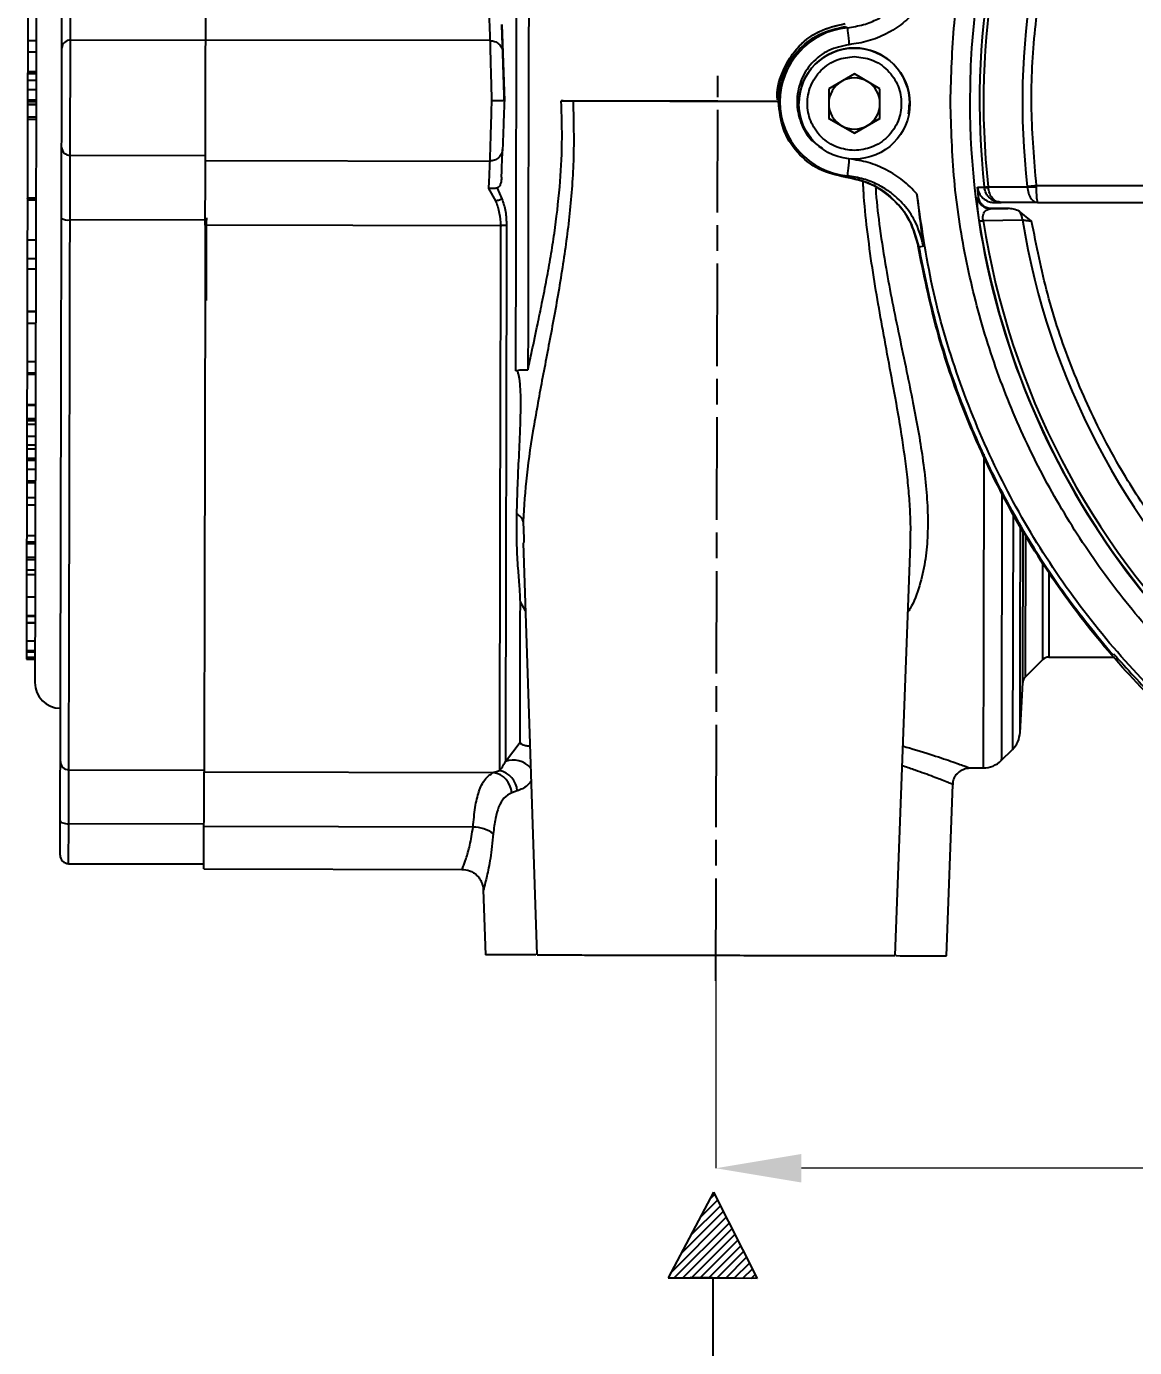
# Model space of a CAD drawing. Header units: millimetres. Extents: x 2344 to 4024, y 1094 to 2282.
# Drawn here: x 2652.2 to 2782, y 1888.4 to 2043.1 of the extents above; entities that cross this region are included whole.
import ezdxf

# ---------------------------------------------------------------- set-up
doc = ezdxf.new("R2010")
doc.units = ezdxf.units.MM
doc.linetypes.add('AM_ISO08W050', pattern=[18, 12, -1.5, 3, -1.5])
doc.layers.add('AM_5', color=3, linetype='Continuous', lineweight=25)
doc.layers.add('AM_7', color=4, linetype='AM_ISO08W050', lineweight=25)
doc.layers.add('layer 1', color=7, linetype='Continuous')
doc.styles.add('SLDTEXTSTYLE1', font='txt.shx', dxfattribs={"width": 0.7, "bigfont": 'gbcbig.shx'})
doc.dimstyles.new('SLDDIMSTYLE12$0', dxfattribs={"dimtxt": 12, "dimasz": 10, "dimexe": 0, "dimexo": 0.0625, "dimgap": 0.875, "dimtad": 1, "dimdec": 1, "dimlfac": 1.8, "dimrnd": 1e-09, "dimzin": 12, "dimdsep": 46, "dimtxsty": 'SLDTEXTSTYLE1', "dimcen": 0.09, "dimdle": 8.16, "dimclrd": 3, "dimclre": 3, "dimadec": 0, "dimazin": 3, "dimtfac": 1, "dimtdec": 1, "dimtofl": 0, "dimtmove": 0, "dimatfit": 3, "dimfxl": 0, "dimfrac": 2, "dimtolj": 1, "dimlwd": 5, "dimlwe": 5, "dimarcsym": 0})

# ---------------------------------------------------------------- blocks, each defined once
blk = doc.blocks.new('*D48')
at = {"layer": 'AM_5', "color": 3, "linetype": 'Continuous', "lineweight": 5, "transparency": 16777216}
for p, q in [((2732.97, 1934.29), (2732.97, 1909.41)), ((2884.38, 1909.41), (2742.97, 1909.41))]:
    blk.add_line(p, q, dxfattribs=at)
at = {"layer": 'AM_5', "color": 3, "lineweight": 5, "transparency": 16777216}
blk.add_line((2894.38, 1933.94), (2894.38, 1909.41), dxfattribs=at)
at = {"layer": 'AM_5', "color": 3, "transparency": 16777216}
for points in [[(2742.97, 1911.08), (2742.97, 1907.74), (2732.97, 1909.41)], [(2884.38, 1911.08), (2884.38, 1907.74), (2894.38, 1909.41)]]:
    blk.add_solid(points, dxfattribs=at)
at = {"layer": 'Defpoints', "color": 0, "transparency": 16777216}
for p in [(2732.97, 1934.35), (2894.38, 1934), (2732.97, 1909.41)]:
    blk.add_point(p, dxfattribs=at)
at = {"layer": 'AM_5', "color": 0, "transparency": 16777216, "insert": (2813.68, 1916.29), "char_height": 12, "attachment_point": 5, "style": 'SLDTEXTSTYLE1'}
blk.add_mtext('\\A1;160', dxfattribs=at)

msp = doc.modelspace()

# ---------------------------------------------------------------- hatches: boundary and pattern name
at = {"layer": 'layer 1'}
h = msp.add_hatch(dxfattribs=at)
h.set_pattern_fill('ANSI31', color=256, scale=0.225)
h.set_pattern_definition([(45, (-4385.00164, 3106.16715), (-0.50513941, 0.50513941), [])])
h.paths.add_polyline_path([(2732.67, 1906.603), (2727.39, 1896.568), (2732.602, 1896.568), (2737.812, 1896.497)])

# ---------------------------------------------------------------- linework, layer by layer
at = {"color": 7, "linetype": 'Continuous', "lineweight": 25}
for p, q in [((2657.355, 2041.517), (2657.371, 2049.089)), ((2652.362, 2045.206), (2652.354, 2041.467)), ((2707.889, 2043.348), (2708.182, 2034.403)), ((2748.112, 2043.121), (2748.362, 2042.972)), ((2652.354, 2041.467), (2652.352, 2040.138)), ((2652.354, 2041.467), (2653.354, 2041.465)), ((2657.326, 2028.036), (2657.355, 2041.517)), ((2673.197, 2041.483), (2657.355, 2041.517)), ((2706.5, 2041.454), (2673.197, 2041.525)), ((2652.35, 2039.241), (2652.349, 2038.894)), ((2652.351, 2039.877), (2652.35, 2039.241)), ((2652.352, 2040.138), (2652.351, 2039.958)), ((2652.351, 2039.958), (2652.351, 2039.877)), ((2652.352, 2040.138), (2653.352, 2040.136)), ((2652.346, 2037.595), (2652.345, 2036.987)), ((2652.347, 2037.826), (2652.346, 2037.595)), ((2652.346, 2037.595), (2653.346, 2037.593)), ((2652.349, 2038.894), (2652.347, 2038.027)), ((2652.347, 2038.027), (2652.347, 2037.826)), ((2652.347, 2037.826), (2653.347, 2037.824)), ((2749.182, 2037.554), (2746.182, 2035.822)), ((2752.182, 2035.822), (2749.182, 2037.554)), ((2652.345, 2036.987), (2652.342, 2035.735)), ((2652.345, 2036.844), (2653.345, 2036.842)), ((2652.342, 2035.735), (2652.34, 2034.521)), ((2652.34, 2034.521), (2653.34, 2034.519)), ((2652.342, 2035.735), (2653.342, 2035.733)), ((2740.183, 2034.53), (2740.183, 2034.529)), ((2746.182, 2035.822), (2746.182, 2032.358)), ((2752.182, 2032.358), (2752.182, 2035.822)), ((2652.339, 2034.031), (2652.338, 2033.973)), ((2652.338, 2033.973), (2653.338, 2033.971)), ((2652.339, 2034.348), (2653.339, 2034.346)), ((2652.339, 2034.031), (2653.339, 2034.029)), ((2708.182, 2034.403), (2708.182, 2034.403)), ((2714.855, 2034.388), (2740.299, 2034.334)), ((2742.682, 2034.097), (2742.682, 2034.097)), ((2742.742, 2034.097), (2742.742, 2034.097)), ((2755.682, 2034.083), (2755.682, 2034.083)), ((2652.335, 2032.266), (2652.308, 2019.537)), ((2652.335, 2032.542), (2653.335, 2032.54)), ((2652.335, 2032.542), (2652.335, 2032.266)), ((2652.335, 2032.266), (2653.335, 2032.264)), ((2746.182, 2032.358), (2749.182, 2030.626)), ((2747.682, 2031.492), (2746.182, 2032.358)), ((2749.182, 2030.626), (2747.682, 2031.492)), ((2749.182, 2030.626), (2752.182, 2032.358)), ((2750.682, 2031.492), (2749.182, 2030.626)), ((2752.182, 2032.358), (2750.682, 2031.492)), ((2741.496, 2030.123), (2740.863, 2031.178)), ((2749.182, 2030.626), (2749.182, 2030.626)), ((2657.31, 2020.464), (2657.326, 2028.036)), ((2657.326, 2028.036), (2673.169, 2028.002)), ((2673.167, 2027.43), (2706.469, 2027.359)), ((2748.112, 2025.47), (2748.362, 2025.619)), ((2706.333, 2024.136), (2707.157, 2022.678)), ((2707.325, 2024.198), (2707.905, 2022.942)), ((2763.593, 2024.286), (2764.398, 2024.283)), ((2763.731, 2023.11), (2763.593, 2024.286)), ((2764.396, 2024.301), (2764.398, 2024.283)), ((2764.859, 2024.352), (2769.444, 2024.344)), ((2764.864, 2024.283), (2764.859, 2024.352)), ((2769.444, 2024.344), (2769.441, 2024.385)), ((2770.466, 2024.505), (2821.158, 2024.505)), ((2770.466, 2024.505), (2770.469, 2024.344)), ((2653.315, 2023.023), (2652.315, 2023.025)), ((2652.315, 2022.803), (2653.315, 2022.8)), ((2763.637, 2023.077), (2763.731, 2023.11)), ((2765.584, 2022.505), (2766.372, 2022.505)), ((2766.372, 2022.505), (2766.081, 2022.557)), ((2766.372, 2022.505), (2766.11, 2022.567)), ((2770.667, 2022.505), (2766.372, 2022.505)), ((2770.667, 2022.505), (2821.158, 2022.505)), ((2673.31, 2020.717), (2673.31, 2020.43)), ((2765.123, 2021.761), (2767.164, 2021.795)), ((2767.164, 2021.795), (2765.22, 2021.795)), ((2769.947, 2020.32), (2768.472, 2021.495)), ((2673.31, 2020.43), (2657.31, 2020.464)), ((2707.737, 2019.786), (2673.151, 2019.86)), ((2673.289, 2011.044), (2673.31, 2020.43)), ((2764.275, 2020.388), (2768.875, 2020.471)), ((2652.305, 2018.116), (2652.3, 2015.941)), ((2652.305, 2018.116), (2653.305, 2018.114)), ((2652.3, 2015.941), (2652.297, 2014.75)), ((2652.3, 2015.941), (2653.3, 2015.939)), ((2757.279, 2017.387), (2756.763, 2017.267)), ((2652.297, 2014.75), (2652.287, 2009.789)), ((2652.297, 2014.75), (2653.297, 2014.748)), ((2652.287, 2009.757), (2652.284, 2008.368)), ((2652.287, 2009.789), (2653.287, 2009.787)), ((2652.287, 2009.789), (2652.287, 2009.757)), ((2652.287, 2009.757), (2653.287, 2009.755)), ((2652.284, 2008.368), (2652.274, 2003.883)), ((2652.284, 2008.368), (2653.284, 2008.366)), ((2652.274, 2003.883), (2652.271, 2002.569)), ((2652.274, 2003.883), (2653.274, 2003.881)), ((2652.271, 2002.407), (2652.263, 1998.863)), ((2652.271, 2002.569), (2653.271, 2002.567)), ((2652.271, 2002.569), (2652.271, 2002.407)), ((2652.271, 2002.407), (2653.271, 2002.405)), ((2652.263, 1998.863), (2653.263, 1998.861)), ((2652.263, 1998.863), (2652.263, 1998.761)), ((2652.263, 1998.862), (2652.263, 1998.761)), ((2652.263, 1998.761), (2652.26, 1997.194)), ((2652.263, 1998.761), (2653.263, 1998.758)), ((2652.257, 1995.849), (2652.255, 1994.798)), ((2652.26, 1997.186), (2652.257, 1995.849)), ((2652.258, 1996.541), (2653.258, 1996.539)), ((2652.259, 1996.967), (2653.259, 1996.965)), ((2652.26, 1997.194), (2653.26, 1997.192)), ((2652.255, 1995.143), (2653.255, 1995.141)), ((2652.252, 1993.66), (2652.25, 1992.547)), ((2652.252, 1993.66), (2653.252, 1993.658)), ((2652.253, 1994.109), (2653.253, 1994.107)), ((2652.247, 1991.268), (2652.244, 1989.923)), ((2652.249, 1992.333), (2652.247, 1991.268)), ((2652.247, 1991.268), (2653.247, 1991.266)), ((2652.25, 1992.547), (2652.249, 1992.333)), ((2652.249, 1992.333), (2653.249, 1992.331)), ((2652.25, 1992.547), (2653.25, 1992.545)), ((2652.244, 1989.709), (2652.24, 1987.958)), ((2652.244, 1989.923), (2653.244, 1989.921)), ((2652.244, 1989.923), (2652.244, 1989.709)), ((2652.244, 1989.709), (2653.244, 1989.707)), ((2652.238, 1987.099), (2652.231, 1983.521)), ((2652.24, 1987.958), (2652.238, 1987.099)), ((2652.238, 1987.099), (2653.238, 1987.096)), ((2652.24, 1987.958), (2653.24, 1987.956)), ((2710.387, 1985.125), (2710.46, 1983.153)), ((2767.765, 1986.121), (2767.706, 1958.461)), ((2652.231, 1983.521), (2652.229, 1982.759)), ((2652.231, 1983.521), (2653.231, 1983.519)), ((2768.904, 1966.277), (2768.942, 1984.039)), ((2769.232, 1983.602), (2769.197, 1966.931)), ((2652.229, 1982.576), (2652.225, 1980.965)), ((2652.229, 1982.759), (2653.229, 1982.757)), ((2652.229, 1982.759), (2652.229, 1982.576)), ((2652.229, 1982.576), (2653.229, 1982.574)), ((2710.386, 1982.665), (2711.968, 1934.395)), ((2710.46, 1983.153), (2710.478, 1982.668)), ((2753.968, 1934.305), (2755.753, 1982.469)), ((2755.743, 1982.47), (2755.746, 1982.641)), ((2652.225, 1980.711), (2652.222, 1979.49)), ((2652.225, 1980.965), (2653.225, 1980.963)), ((2652.225, 1980.965), (2652.225, 1980.711)), ((2652.225, 1980.711), (2653.225, 1980.709)), ((2652.221, 1978.923), (2652.215, 1976.32)), ((2652.222, 1979.49), (2652.221, 1978.923)), ((2652.221, 1978.923), (2653.221, 1978.921)), ((2652.222, 1979.49), (2653.222, 1979.488)), ((2652.215, 1976.32), (2652.211, 1974.126)), ((2652.215, 1976.32), (2653.215, 1976.318)), ((2710.648, 1974.691), (2710.057, 1975.751)), ((2652.211, 1974.126), (2652.21, 1974.058)), ((2652.211, 1974.126), (2653.211, 1974.124)), ((2652.209, 1973.274), (2652.204, 1971.179)), ((2652.21, 1974.058), (2652.209, 1973.319)), ((2652.209, 1973.319), (2652.209, 1973.274)), ((2652.209, 1973.319), (2653.209, 1973.317)), ((2652.209, 1973.274), (2653.209, 1973.272)), ((2652.21, 1974.058), (2653.21, 1974.056)), ((2652.204, 1971.179), (2652.202, 1970.044)), ((2652.204, 1971.179), (2653.204, 1971.176)), ((2652.201, 1969.872), (2652.2, 1969.258)), ((2652.202, 1970.044), (2652.201, 1969.872)), ((2652.201, 1969.872), (2653.201, 1969.87)), ((2652.202, 1970.044), (2653.202, 1970.042)), ((2779.433, 1969.541), (2779.545, 1969.653)), ((2652.2, 1969.258), (2653.2, 1969.256)), ((2652.2, 1969.258), (2652.2, 1969.036)), ((2652.2, 1969.036), (2653.2, 1969.034)), ((2769.197, 1966.931), (2771.25, 1968.975)), ((2771.957, 1969.267), (2779.706, 1969.25)), ((2768.583, 1960.389), (2768.904, 1966.277)), ((2708.31, 1957.059), (2710.022, 1959.322)), ((2710.961, 1958.878), (2711.164, 1958.931)), ((2710.961, 1958.878), (2711.168, 1958.827)), ((2766.396, 1957.157), (2767.706, 1958.461)), ((2657.158, 1949.745), (2657.172, 1956.067)), ((2657.172, 1956.067), (2673.015, 1956.033)), ((2673.014, 1955.825), (2706.89, 1955.752)), ((2706.89, 1955.752), (2707.6, 1955.973)), ((2762.715, 1956.286), (2764.273, 1956.283)), ((2759.968, 1934.292), (2760.712, 1954.361)), ((2709.7, 1953.605), (2709.049, 1953.377)), ((2657.148, 1945.077), (2657.158, 1949.745)), ((2673.001, 1949.711), (2657.158, 1949.745)), ((2704.517, 1949.346), (2673, 1949.413)), ((2657.148, 1945.077), (2672.991, 1945.043)), ((2672.99, 1944.478), (2703.226, 1944.414)), ((2705.719, 1942.031), (2705.968, 1934.408))]:
    msp.add_line(p, q, dxfattribs=at)
at = {"color": 7, "linetype": 'Continuous', "lineweight": 25, "flags": 128}
for points in [[(2711.035, 2045.811), (2711.023, 2040.362), (2711.012, 2034.884), (2711, 2029.404), (2710.988, 2023.948), (2710.977, 2018.544), (2710.965, 2013.218), (2710.954, 2007.996), (2710.943, 2002.906)], [(2709.529, 2002.793), (2709.539, 2007.728), (2709.55, 2012.785), (2709.561, 2017.941), (2709.572, 2023.173), (2709.584, 2028.456), (2709.595, 2033.766), (2709.606, 2039.079), (2709.618, 2044.37)], [(2748.362, 2042.972), (2748.366, 2042.928), (2748.377, 2042.81), (2748.395, 2042.624), (2748.418, 2042.377), (2748.447, 2042.076), (2748.479, 2041.735), (2748.514, 2041.365), (2748.55, 2040.981)], [(2748.55, 2027.61), (2748.514, 2027.225), (2748.479, 2026.856), (2748.447, 2026.514), (2748.418, 2026.214), (2748.395, 2025.966), (2748.377, 2025.78), (2748.366, 2025.663), (2748.362, 2025.619)], [(2764.396, 2024.301), (2764.41, 2024.303), (2764.437, 2024.306), (2764.478, 2024.31), (2764.531, 2024.316), (2764.596, 2024.323), (2764.673, 2024.332), (2764.761, 2024.342), (2764.859, 2024.352)], [(2769.441, 2024.385), (2769.548, 2024.397), (2769.663, 2024.411), (2769.786, 2024.425), (2769.914, 2024.44), (2770.048, 2024.456), (2770.185, 2024.472), (2770.325, 2024.488), (2770.466, 2024.505)], [(2765.123, 2021.761), (2765.178, 2021.78), (2765.22, 2021.795)], [(2657.172, 1956.067), (2657.174, 1957.208), (2657.178, 1958.699), (2657.181, 1960.534), (2657.186, 1962.706), (2657.191, 1965.204), (2657.197, 1968.016), (2657.204, 1971.13), (2657.211, 1974.533), (2657.219, 1978.208), (2657.228, 1982.139), (2657.237, 1986.308), (2657.246, 1990.697), (2657.256, 1995.285), (2657.266, 2000.052), (2657.276, 2004.975), (2657.287, 2010.034), (2657.298, 2015.205), (2657.31, 2020.464)], [(2707.737, 2019.786), (2707.725, 2014.327), (2707.714, 2008.965), (2707.702, 2003.728), (2707.692, 1998.641), (2707.681, 1993.729), (2707.671, 1989.015), (2707.661, 1984.524), (2707.652, 1980.276), (2707.644, 1976.292), (2707.636, 1972.593), (2707.629, 1969.196), (2707.622, 1966.117), (2707.616, 1963.372), (2707.611, 1960.975), (2707.607, 1958.936), (2707.603, 1957.266), (2707.6, 1955.973)], [(2708.444, 2019.838), (2708.433, 2014.606), (2708.422, 2009.464), (2708.411, 2004.435), (2708.401, 1999.541), (2708.391, 1994.804), (2708.381, 1990.246), (2708.371, 1985.888), (2708.363, 1981.749), (2708.354, 1977.848), (2708.346, 1974.202), (2708.339, 1970.829), (2708.333, 1967.742), (2708.327, 1964.957), (2708.321, 1962.486), (2708.317, 1960.34), (2708.313, 1958.528), (2708.31, 1957.059)], [(2763.816, 2020.317), (2763.83, 2020.32), (2763.857, 2020.324), (2763.897, 2020.33), (2763.95, 2020.338), (2764.015, 2020.348), (2764.091, 2020.36), (2764.178, 2020.373), (2764.275, 2020.388)], [(2764.351, 1993.025), (2764.349, 1992.168), (2764.34, 1987.864), (2764.332, 1983.769), (2764.323, 1979.901), (2764.315, 1976.277), (2764.308, 1972.914), (2764.302, 1969.827), (2764.296, 1967.029), (2764.29, 1964.533), (2764.286, 1962.351), (2764.282, 1960.492), (2764.278, 1958.964), (2764.276, 1957.775), (2764.274, 1956.93), (2764.273, 1956.432), (2764.273, 1956.283)], [(2766.463, 1988.342), (2766.46, 1987.301), (2766.452, 1983.242), (2766.444, 1979.419), (2766.436, 1975.853), (2766.429, 1972.557), (2766.422, 1969.549), (2766.417, 1966.842), (2766.412, 1964.449), (2766.407, 1962.38), (2766.403, 1960.646), (2766.4, 1959.254), (2766.398, 1958.211), (2766.397, 1957.522), (2766.396, 1957.19), (2766.396, 1957.157)], [(2656.159, 1950.099), (2656.178, 1950.03), (2656.235, 1949.964), (2656.327, 1949.903), (2656.452, 1949.849), (2656.603, 1949.805), (2656.776, 1949.772), (2656.963, 1949.752), (2657.158, 1949.745)]]:
    msp.add_lwpolyline(points, dxfattribs=at)
at = {"color": 7, "linetype": 'Continuous', "lineweight": 25}
msp.add_circle((2749.182, 2034.09), 6.5, dxfattribs=at)
for centre, radius, start, end in [((2854.182, 2034.295), 91.48, 295.79271, 180), ((2854.182, 2034.294), 90.341, 353.64897, 186.35103), ((2854.182, 2034.294), 89.875, 353.64897, 186.35103), ((2854.182, 2034.294), 85.319, 353.33017, 186.66983), ((2749.182, 2034.295), 8.715, 95.40246, 264.59754), ((2657.322, 2040.548), 0.97, 88.05077, 177.92611), ((2749.182, 2034.09), 6.5, 90, 179.93876), ((2749.182, 2034.09), 6.5, 359.93876, 90), ((2749.182, 2034.09), 3, 120, 180), ((2749.182, 2034.09), 3, 60, 120), ((2749.182, 2034.09), 3, 0, 60), ((2749.182, 2034.09), 3, 180, 240), ((2749.182, 2034.09), 3, 300, 0), ((2854.182, 2034.295), 91.48, 180, 290.22656), ((2749.182, 2034.09), 3, 240, 300), ((2657.297, 2029.005), 0.97, 181.82891, 271.70426), ((2764.631, 2026.109), 1.84, 262.72784, 277.27081), ((2769.957, 2038.667), 14.332, 267.94958, 272.05017), ((2765.125, 2023.261), 1.5, 187.07071, 269.91276), ((2657.071, 2021.996), 1.551, 240.61194, 278.85648), ((2767.115, 2020.369), 1.764, 3.33536, 39.6988), ((2854.182, 2034.295), 91.441, 188.79238, 262.46584), ((2854.182, 2034.295), 90.976, 188.79238, 262.46584), ((2854.182, 2034.295), 86.42, 189.2043, 262.12076), ((2771.955, 1968.267), 1, 89.87803, 134.86738), ((2769.902, 1966.223), 1, 134.87751, 176.87751), ((2656.194, 1966.279), 3, 179.87751, 269.87751), ((2765.589, 1960.587), 3, 314.87751, 356.87751), ((2709.22, 1954.516), 2.7, 41.22775, 109.68883), ((2764.279, 1959.283), 3, 269.87751, 314.87751), ((2657.166, 1957.059), 0.992, 180.34725, 270.33968), ((2706.457, 1953.19), 2.599, 4.13755, 80.39959), ((2707.088, 1953.404), 2.62, 4.39901, 78.72064), ((2704.539, 1945.389), 3.957, 53.57818, 90.31639), ((2657.151, 1946.077), 1, 179.87751, 269.87751)]:
    msp.add_arc(centre, radius, start, end, dxfattribs=at)
msp.add_ellipse((2749.182, 2034.09), major_axis=(0.003, 6.44), ratio=0.9999906, start_param=4.5235268, end_param=4.7129235, dxfattribs=at)
for points in [[(2760.442, 2034.295), (2760.529, 2037.363), (2760.703, 2043.498), (2762.106, 2052.613), (2764.331, 2061.55), (2767.439, 2070.226), (2771.378, 2078.555), (2776.115, 2086.458), (2781.604, 2093.859), (2787.791, 2100.686), (2794.618, 2106.874), (2802.019, 2112.363), (2809.922, 2117.1), (2818.252, 2121.039), (2826.927, 2124.146), (2835.865, 2126.372), (2844.979, 2127.775), (2851.115, 2127.949), (2854.182, 2128.036)], [(2854.182, 2118.581), (2851.22, 2118.491), (2845.294, 2118.31), (2836.505, 2116.855), (2827.912, 2114.55), (2819.611, 2111.335), (2811.694, 2107.27), (2804.249, 2102.392), (2797.359, 2096.758), (2791.1, 2090.43), (2785.542, 2083.478), (2780.746, 2075.98), (2776.766, 2068.019), (2773.648, 2059.684), (2771.419, 2051.065), (2770.127, 2042.263), (2769.703, 2033.364), (2770.212, 2027.458), (2770.466, 2024.505)], [(2673.197, 2041.525), (2673.198, 2041.882), (2673.2, 2042.596), (2673.204, 2044.395), (2673.208, 2046.578), (2673.212, 2048.256), (2673.214, 2049.095)], [(2740.292, 2034.295), (2740.405, 2035.371), (2740.633, 2037.521), (2742.397, 2040.308), (2744.95, 2042.394), (2747.058, 2042.879), (2748.112, 2043.121)], [(2673.167, 2027.43), (2673.168, 2027.755), (2673.169, 2028.404), (2673.173, 2030.116), (2673.177, 2032.185), (2673.182, 2034.477), (2673.187, 2036.77), (2673.192, 2038.839), (2673.195, 2040.551), (2673.197, 2041.2), (2673.197, 2041.525)], [(2733.182, 2034.349), (2731.623, 2034.353), (2728.504, 2034.359), (2724.006, 2034.369), (2719.798, 2034.378), (2717.427, 2034.383), (2716.242, 2034.386)], [(2748.112, 2025.47), (2747.058, 2025.712), (2744.95, 2026.196), (2742.397, 2028.283), (2740.633, 2031.069), (2740.405, 2033.22), (2740.292, 2034.295)], [(2854.182, 1940.555), (2851.115, 1940.642), (2844.979, 1940.816), (2835.865, 1942.219), (2826.927, 1944.444), (2818.252, 1947.552), (2809.922, 1951.49), (2802.019, 1956.228), (2794.618, 1961.716), (2787.791, 1967.904), (2781.604, 1974.731), (2776.115, 1982.132), (2771.378, 1990.035), (2767.439, 1998.365), (2764.331, 2007.04), (2762.106, 2015.978), (2760.703, 2025.092), (2760.529, 2031.228), (2760.442, 2034.295)], [(2673.151, 2019.86), (2673.153, 2020.699), (2673.156, 2022.377), (2673.161, 2024.56), (2673.165, 2026.359), (2673.167, 2027.073), (2673.167, 2027.43)], [(2843.393, 1936.622), (2839.741, 1937.146), (2832.438, 1938.194), (2821.795, 1941.314), (2811.552, 1945.521), (2801.851, 1950.877), (2792.812, 1957.281), (2784.55, 1964.663), (2777.169, 1972.925), (2770.764, 1981.964), (2765.409, 1991.665), (2761.201, 2001.908), (2758.081, 2012.551), (2757.033, 2019.854), (2756.509, 2023.506)], [(2673.151, 2019.86), (2673.146, 2017.245), (2673.134, 2012.016), (2673.118, 2004.436), (2673.103, 1997.148), (2673.088, 1990.238), (2673.074, 1983.771), (2673.061, 1977.814), (2673.05, 1972.427), (2673.04, 1967.663), (2673.031, 1963.567), (2673.024, 1960.198), (2673.018, 1957.519), (2673.015, 1956.39), (2673.014, 1955.825)], [(2708.444, 2019.838), (2708.395, 2019.83), (2708.297, 2019.814), (2708.122, 2019.798), (2707.933, 2019.788), (2707.802, 2019.787), (2707.737, 2019.786)], [(2836.85, 1936.824), (2833.556, 1937.511), (2826.968, 1938.883), (2817.415, 1942.204), (2808.232, 1946.408), (2799.529, 1951.544), (2791.392, 1957.533), (2783.908, 1964.321), (2777.152, 1971.834), (2771.198, 1979.996), (2766.099, 1988.721), (2761.935, 1997.922), (2758.655, 2007.489), (2757.31, 2014.083), (2756.638, 2017.38)], [(2779.433, 1969.541), (2777.546, 1971.838), (2773.772, 1976.431), (2768.927, 1983.932), (2764.726, 1991.803), (2761.279, 2000.031), (2758.526, 2008.526), (2757.351, 2014.354), (2756.763, 2017.267)], [(2779.545, 1969.653), (2781.121, 1967.897), (2784.274, 1964.386), (2787.784, 1961.234), (2789.54, 1959.658)], [(2673, 1949.413), (2673.002, 1950.204), (2673.006, 1951.787), (2673.01, 1953.699), (2673.013, 1955.159), (2673.014, 1955.603), (2673.014, 1955.825)], [(2672.99, 1944.478), (2672.99, 1944.546), (2672.99, 1944.681), (2672.993, 1945.75), (2672.996, 1947.328), (2672.999, 1948.718), (2673, 1949.413)]]:
    msp.add_open_spline(points, degree=3, dxfattribs=at)
for points, knots in [([(2653.487, 2103.285), (2653.487, 2103.23), (2653.486, 2103.12), (2653.484, 2102.21), (2653.481, 2100.724), (2653.477, 2098.55), (2653.47, 2095.72), (2653.463, 2092.206), (2653.454, 2088.052), (2653.444, 2083.308), (2653.433, 2078.047), (2653.421, 2072.355), (2653.408, 2066.332), (2653.394, 2060.109), (2653.381, 2053.744), (2653.367, 2047.391), (2653.354, 2041.052), (2653.345, 2036.874), (2653.34, 2034.785)], [0, 0, 0, 0, 0.058246, 0.1164969, 0.1782401, 0.2399881, 0.303803, 0.3686255, 0.4341376, 0.5, 0.5658624, 0.6313745, 0.696197, 0.7600119, 0.821755, 0.8835031, 0.9417503, 1, 1, 1, 1]), ([(2748.362, 2042.972), (2749.003, 2043.068), (2750.226, 2043.253), (2751.705, 2043.855), (2752.794, 2044.47), (2753.56, 2045.012), (2754.848, 2046.107), (2756.428, 2048.066), (2757, 2050.173), (2757.279, 2051.204)], [0, 0, 0, 0, 0.1490589, 0.284486, 0.365253, 0.4374072, 0.5004523, 0.7554674, 1, 1, 1, 1]), ([(2656.353, 2040.583), (2656.353, 2040.974), (2656.355, 2041.769), (2656.359, 2043.759), (2656.365, 2046.172), (2656.368, 2048.009), (2656.37, 2048.912)], [0, 0, 0, 0, 0.2457963, 0.5, 0.7542037, 1, 1, 1, 1]), ([(2706.377, 2044.678), (2706.404, 2043.963), (2706.456, 2042.58), (2706.486, 2041.821), (2706.5, 2041.454)], [0, 0, 0, 0, 0.5167256, 1, 1, 1, 1]), ([(2756.509, 2045.085), (2755.975, 2044.532), (2754.91, 2043.431), (2752.953, 2042.211), (2750.825, 2041.325), (2749.31, 2041.096), (2748.55, 2040.981)], [0, 0, 0, 0, 0.250755, 0.4999887, 0.7492331, 1, 1, 1, 1]), ([(2707.996, 2040.094), (2707.983, 2040.478), (2707.957, 2041.26), (2707.912, 2042.645), (2707.889, 2043.348)], [0, 0, 0, 0, 0.49215484, 1, 1, 1, 1]), ([(2740.184, 2034.53), (2740.184, 2034.533), (2739.991, 2035.598), (2740.675, 2037.807), (2742.278, 2040.605), (2744.903, 2042.716), (2747.024, 2043.207), (2748.085, 2043.453)], [0, 0, 0, 0, 0.0007305, 0.2505479, 0.5003652, 0.7501826, 1, 1, 1, 1]), ([(2740.183, 2034.539), (2740.237, 2035.285), (2740.328, 2036.54), (2741.065, 2038.592), (2742.449, 2040.742), (2744.93, 2042.733), (2747.056, 2043.218), (2748.085, 2043.453)], [0, 0, 0, 0, 0.1721657, 0.2895759, 0.5005369, 0.7581236, 1, 1, 1, 1]), ([(2706.5, 2041.454), (2706.506, 2041.189), (2706.52, 2040.649), (2706.555, 2039.247), (2706.598, 2037.661), (2706.641, 2035.996), (2706.667, 2034.963), (2706.681, 2034.406)], [0, 0, 0, 0, 0.210699, 0.4283077, 0.6613624, 0.8175755, 1, 1, 1, 1]), ([(2706.5, 2041.454), (2706.684, 2041.436), (2707.068, 2041.398), (2707.566, 2041.085), (2707.916, 2040.627), (2707.97, 2040.267), (2707.996, 2040.094)], [0, 0, 0, 0, 0.2401532, 0.4994831, 0.7591014, 1, 1, 1, 1]), ([(2748.55, 2040.981), (2747.736, 2040.815), (2746.108, 2040.482), (2744.102, 2038.907), (2742.776, 2036.778), (2742.309, 2034.289), (2742.789, 2031.836), (2743.888, 2029.884), (2745.003, 2029.141), (2745.429, 2028.857)], [0, 0, 0, 0, 0.1511127, 0.3022254, 0.453338, 0.6044507, 0.7555634, 0.9066761, 1, 1, 1, 1]), ([(2652.352, 2040.138), (2652.351, 2039.663), (2652.348, 2038.581), (2652.347, 2038.019), (2652.347, 2037.867), (2652.347, 2037.826)], [0, 0, 0, 0, 0.3643853, 0.8308514, 1, 1, 1, 1]), ([(2656.34, 2034.779), (2656.341, 2035.39), (2656.344, 2036.643), (2656.348, 2038.359), (2656.351, 2039.777), (2656.352, 2040.318), (2656.353, 2040.583)], [0, 0, 0, 0, 0.24417795, 0.5, 0.75582205, 1, 1, 1, 1]), ([(2708.182, 2034.403), (2708.162, 2035.019), (2708.122, 2036.25), (2708.067, 2037.922), (2708.022, 2039.307), (2708.004, 2039.831), (2707.996, 2040.094)], [0, 0, 0, 0, 0.2499144, 0.4998312, 0.749722, 1, 1, 1, 1]), ([(2749.182, 2028.59), (2748.49, 2028.663), (2747.426, 2028.776), (2746.145, 2029.462), (2745.265, 2030.172), (2744.551, 2031.053), (2743.886, 2032.334), (2743.549, 2034.09), (2743.886, 2035.846), (2744.551, 2037.127), (2745.265, 2038.008), (2746.145, 2038.718), (2747.426, 2039.403), (2748.49, 2039.516), (2749.182, 2039.59)], [0, 0, 0, 0, 0.1197284, 0.1841803, 0.25, 0.3158197, 0.3802716, 0.5, 0.6197284, 0.6841803, 0.75, 0.8158197, 0.8802716, 1, 1, 1, 1]), ([(2749.182, 2039.59), (2749.874, 2039.516), (2750.938, 2039.403), (2752.219, 2038.718), (2753.099, 2038.008), (2753.813, 2037.127), (2754.478, 2035.846), (2754.815, 2034.09), (2754.478, 2032.334), (2753.813, 2031.053), (2753.099, 2030.172), (2752.219, 2029.462), (2750.938, 2028.776), (2749.874, 2028.663), (2749.182, 2028.59)], [0, 0, 0, 0, 0.1197284, 0.1841803, 0.25, 0.3158197, 0.3802716, 0.5, 0.6197284, 0.6841803, 0.75, 0.8158197, 0.8802716, 1, 1, 1, 1]), ([(2652.346, 2037.595), (2652.346, 2037.567), (2652.346, 2037.512), (2652.346, 2037.362), (2652.345, 2037.153), (2652.345, 2036.973), (2652.345, 2036.866), (2652.345, 2036.844)], [0, 0, 0, 0, 0.2821351, 0.5661087, 0.7576061, 0.9501635, 1, 1, 1, 1]), ([(2652.34, 2034.521), (2652.34, 2034.518), (2652.34, 2034.511), (2652.339, 2034.453), (2652.339, 2034.383), (2652.339, 2034.348)], [0, 0, 0, 0, 0.35686, 0.67714, 1, 1, 1, 1]), ([(2652.34, 2034.492), (2652.339, 2034.42), (2652.339, 2034.203), (2652.339, 2034.1), (2652.339, 2034.031)], [0, 0, 0, 0, 0.3322323, 1, 1, 1, 1]), ([(2653.34, 2034.785), (2653.336, 2032.696), (2653.327, 2028.518), (2653.313, 2022.179), (2653.3, 2015.827), (2653.286, 2009.461), (2653.273, 2003.238), (2653.26, 1997.215), (2653.248, 1991.523), (2653.236, 1986.262), (2653.226, 1981.518), (2653.217, 1977.364), (2653.21, 1973.85), (2653.204, 1971.02), (2653.199, 1968.846), (2653.196, 1967.36), (2653.194, 1966.45), (2653.194, 1966.34), (2653.194, 1966.285)], [0, 0, 0, 0, 0.0582472, 0.1164969, 0.1782401, 0.2399881, 0.303803, 0.3686255, 0.4341376, 0.5, 0.5658624, 0.6313745, 0.696197, 0.7600119, 0.821755, 0.8835031, 0.9417491, 1, 1, 1, 1]), ([(2656.328, 2028.974), (2656.328, 2029.239), (2656.329, 2029.78), (2656.333, 2031.198), (2656.336, 2032.914), (2656.339, 2034.167), (2656.34, 2034.779)], [0, 0, 0, 0, 0.244178, 0.5, 0.755822, 1, 1, 1, 1]), ([(2652.338, 2033.973), (2652.338, 2033.57), (2652.336, 2032.88), (2652.336, 2032.641), (2652.335, 2032.542)], [0, 0, 0, 0, 0.58376, 1, 1, 1, 1]), ([(2706.681, 2034.406), (2706.665, 2033.849), (2706.634, 2032.815), (2706.584, 2031.15), (2706.535, 2029.564), (2706.493, 2028.163), (2706.477, 2027.624), (2706.469, 2027.359)], [0, 0, 0, 0, 0.1824675, 0.3387374, 0.5719456, 0.7894595, 1, 1, 1, 1]), ([(2708.182, 2034.403), (2708.169, 2034.403), (2708.14, 2034.403), (2707.92, 2034.404), (2707.634, 2034.405), (2707.35, 2034.406), (2707.025, 2034.407), (2706.796, 2034.406), (2706.681, 2034.406)], [0, 0, 0, 0, 0.18847997, 0.42721358, 0.56362109, 0.70735592, 0.85432769, 1, 1, 1, 1]), ([(2708.182, 2034.403), (2708.159, 2033.785), (2708.114, 2032.556), (2708.052, 2030.895), (2708.001, 2029.507), (2707.981, 2028.98), (2707.971, 2028.713)], [0, 0, 0, 0, 0.25071243, 0.49860627, 0.74572197, 1, 1, 1, 1]), ([(2716.242, 2034.386), (2716.29, 2032.177), (2716.388, 2027.762), (2715.881, 2021.229), (2715.013, 2014.754), (2713.899, 2008.474), (2712.714, 2002.339), (2711.617, 1996.386), (2710.715, 1990.589), (2710.495, 1986.92), (2710.387, 1985.125)], [0, 0, 0, 0, 0.1250292, 0.2499672, 0.3728497, 0.5015606, 0.6239941, 0.7479003, 0.8765979, 1, 1, 1, 1]), ([(2710.943, 2002.906), (2711.098, 2003.629), (2711.478, 2005.402), (2712.034, 2008.001), (2712.618, 2010.815), (2713.134, 2013.452), (2713.623, 2016.187), (2714.188, 2019.772), (2714.706, 2024.181), (2715.004, 2029.369), (2714.904, 2032.738), (2714.855, 2034.388)], [0, 0, 0, 0, 0.0735541, 0.1803514, 0.2595907, 0.3508784, 0.4369274, 0.5223462, 0.6912899, 0.8487585, 1, 1, 1, 1]), ([(2716.241, 2034.386), (2716.068, 2034.386), (2715.781, 2034.386), (2715.29, 2034.388), (2715, 2034.388), (2714.855, 2034.388)], [0, 0, 0, 0, 0.4297583, 0.7147964, 1, 1, 1, 1]), ([(2740.299, 2034.334), (2739.482, 2034.336), (2737.181, 2034.341), (2734.75, 2034.346), (2733.182, 2034.349)], [0, 0, 0, 0, 0.35526271, 1, 1, 1, 1]), ([(2656.31, 2020.645), (2656.312, 2021.548), (2656.316, 2023.385), (2656.321, 2025.798), (2656.325, 2027.788), (2656.327, 2028.584), (2656.328, 2028.974)], [0, 0, 0, 0, 0.2457963, 0.5, 0.7542037, 1, 1, 1, 1]), ([(2707.971, 2028.713), (2707.945, 2028.539), (2707.89, 2028.179), (2707.538, 2027.723), (2707.038, 2027.413), (2706.654, 2027.376), (2706.469, 2027.358)], [0, 0, 0, 0, 0.2408964, 0.5005148, 0.7598458, 1, 1, 1, 1]), ([(2707.851, 2025.459), (2707.877, 2026.158), (2707.928, 2027.542), (2707.957, 2028.325), (2707.971, 2028.713)], [0, 0, 0, 0, 0.5043694, 1, 1, 1, 1]), ([(2706.469, 2027.359), (2706.454, 2026.992), (2706.422, 2026.233), (2706.363, 2024.85), (2706.333, 2024.136)], [0, 0, 0, 0, 0.4833289, 1, 1, 1, 1]), ([(2756.509, 2023.506), (2755.975, 2024.058), (2754.91, 2025.16), (2752.953, 2026.38), (2750.825, 2027.266), (2749.31, 2027.495), (2748.55, 2027.61)], [0, 0, 0, 0, 0.250755, 0.4999887, 0.7492331, 1, 1, 1, 1]), ([(2707.851, 2025.459), (2707.841, 2025.31), (2707.822, 2025.028), (2707.741, 2024.69), (2707.643, 2024.467), (2707.553, 2024.333), (2707.446, 2024.235), (2707.365, 2024.21), (2707.325, 2024.198)], [0, 0, 0, 0, 0.2899249, 0.5479671, 0.6695696, 0.7795481, 0.889482, 1, 1, 1, 1]), ([(2756.763, 2017.267), (2756.482, 2018.3), (2755.92, 2020.361), (2753.902, 2022.906), (2751.252, 2024.787), (2749.159, 2025.242), (2748.112, 2025.47)], [0, 0, 0, 0, 0.2500466, 0.4994486, 0.7493959, 1, 1, 1, 1]), ([(2748.228, 2025.539), (2749.206, 2025.32), (2751.223, 2024.868), (2753.798, 2023.008), (2755.805, 2020.468), (2756.36, 2018.409), (2756.638, 2017.38)], [0, 0, 0, 0, 0.2386895, 0.4924596, 0.7462298, 1, 1, 1, 1]), ([(2757.279, 2017.387), (2757.004, 2018.421), (2756.634, 2019.813), (2755.679, 2021.348), (2755.001, 2022.228), (2754.185, 2023.067), (2753.167, 2023.893), (2751.856, 2024.675), (2750.226, 2025.338), (2749.003, 2025.522), (2748.362, 2025.619)], [0, 0, 0, 0, 0.2442896, 0.329036, 0.4144898, 0.500125, 0.5979924, 0.7157703, 0.8510724, 1, 1, 1, 1]), ([(2707.325, 2024.198), (2707.182, 2024.171), (2706.892, 2024.117), (2706.521, 2024.129), (2706.333, 2024.136)], [0, 0, 0, 0, 0.4935466, 1, 1, 1, 1]), ([(2755.746, 1982.641), (2755.762, 1983.172), (2755.801, 1984.465), (2755.718, 1986.607), (2755.535, 1989.062), (2755.167, 1992.363), (2754.552, 1996.456), (2753.7, 2001.234), (2752.852, 2005.752), (2752.065, 2010.056), (2751.343, 2014.353), (2750.737, 2018.726), (2750.345, 2022.265), (2750.237, 2024.311), (2750.208, 2024.864)], [0, 0, 0, 0, 0.0433409, 0.1057315, 0.1690542, 0.2334738, 0.3560005, 0.4712292, 0.5764178, 0.6730238, 0.7674205, 0.8671142, 0.9640265, 1, 1, 1, 1]), ([(2751.667, 2024.249), (2751.68, 2024.041), (2751.78, 2022.428), (2752.181, 2019.256), (2752.832, 2015.002), (2753.619, 2010.843), (2754.443, 2006.813), (2755.276, 2002.882), (2756.037, 1999.169), (2756.669, 1995.81), (2757.196, 1992.547), (2757.587, 1989.339), (2757.796, 1986.209), (2757.778, 1983.232), (2757.5, 1980.351), (2756.839, 1977.571), (2756.15, 1975.621), (2755.547, 1974.675), (2755.459, 1974.538)], [0, 0, 0, 0, 0.0106831, 0.0830391, 0.1654713, 0.2356481, 0.3074556, 0.3870321, 0.4564613, 0.5207151, 0.5842217, 0.6523923, 0.7186099, 0.7834568, 0.8491663, 0.917494, 0.9880997, 1, 1, 1, 1]), ([(2763.593, 2024.286), (2763.643, 2024.057), (2763.745, 2023.579), (2764.212, 2022.987), (2764.802, 2022.627), (2765.282, 2022.513), (2765.526, 2022.506), (2765.584, 2022.505)], [0, 0, 0, 0, 0.2384851, 0.4994878, 0.7493253, 0.9396747, 1, 1, 1, 1]), ([(2766.081, 2022.557), (2765.946, 2022.574), (2765.575, 2022.62), (2765.043, 2022.97), (2764.562, 2023.546), (2764.453, 2024.036), (2764.398, 2024.283)], [0, 0, 0, 0, 0.1562506, 0.4311733, 0.712703, 1, 1, 1, 1]), ([(2766.11, 2022.567), (2766.021, 2022.582), (2765.751, 2022.627), (2765.357, 2022.971), (2764.989, 2023.545), (2764.906, 2024.036), (2764.864, 2024.283)], [0, 0, 0, 0, 0.13857897, 0.41925966, 0.7066858, 1, 1, 1, 1]), ([(2769.444, 2024.344), (2769.474, 2024.09), (2769.534, 2023.588), (2769.83, 2022.985), (2770.221, 2022.581), (2770.519, 2022.53), (2770.667, 2022.505)], [0, 0, 0, 0, 0.2577147, 0.5100976, 0.7565093, 1, 1, 1, 1]), ([(2770.469, 2024.344), (2770.474, 2024.106), (2770.483, 2023.614), (2770.526, 2023.035), (2770.577, 2022.702), (2770.624, 2022.534), (2770.652, 2022.515), (2770.667, 2022.505)], [0, 0, 0, 0, 0.24183895, 0.49912391, 0.70899919, 0.84445044, 1, 1, 1, 1]), ([(2652.315, 2022.803), (2652.314, 2022.616), (2652.314, 2022.319), (2652.312, 2021.528), (2652.31, 2020.675), (2652.308, 2019.626), (2652.306, 2018.748), (2652.305, 2018.224), (2652.305, 2018.116)], [0, 0, 0, 0, 0.2971115, 0.4738096, 0.6178895, 0.7619023, 0.9507985, 1, 1, 1, 1]), ([(2652.315, 2022.983), (2652.315, 2022.995), (2652.315, 2023.047), (2652.315, 2022.909), (2652.315, 2022.803)], [0, 0, 0, 0, 0.23224333, 1, 1, 1, 1]), ([(2707.905, 2022.942), (2707.809, 2022.888), (2707.656, 2022.803), (2707.388, 2022.718), (2707.236, 2022.691), (2707.157, 2022.678)], [0, 0, 0, 0, 0.45438397, 0.71895422, 1, 1, 1, 1]), ([(2707.157, 2022.678), (2707.327, 2022.217), (2707.659, 2021.316), (2707.711, 2020.288), (2707.737, 2019.786)], [0, 0, 0, 0, 0.5115088, 1, 1, 1, 1]), ([(2707.905, 2022.942), (2708.061, 2022.454), (2708.372, 2021.479), (2708.42, 2020.384), (2708.444, 2019.838)], [0, 0, 0, 0, 0.5006519, 1, 1, 1, 1]), ([(2756.509, 2023.506), (2756.629, 2022.438), (2756.87, 2020.291), (2757.142, 2018.358), (2757.279, 2017.387)], [0, 0, 0, 0, 0.4975573, 1, 1, 1, 1]), ([(2763.816, 2020.317), (2763.785, 2020.527), (2763.721, 2020.96), (2763.654, 2021.542), (2763.608, 2022.046), (2763.578, 2022.551), (2763.579, 2022.977), (2763.617, 2023.043), (2763.637, 2023.077)], [0, 0, 0, 0, 0.12078624, 0.24907603, 0.37313457, 0.50137525, 0.74046612, 1, 1, 1, 1]), ([(2765.22, 2021.795), (2765.112, 2021.802), (2764.905, 2021.815), (2764.559, 2021.93), (2764.188, 2022.167), (2763.853, 2022.58), (2763.771, 2022.935), (2763.731, 2023.11)], [0, 0, 0, 0, 0.150225, 0.2871088, 0.5005337, 0.7538342, 1, 1, 1, 1]), ([(2656.174, 1957.053), (2656.175, 1957.58), (2656.177, 1958.642), (2656.183, 1961.181), (2656.19, 1964.45), (2656.199, 1968.513), (2656.209, 1973.324), (2656.221, 1978.817), (2656.234, 1984.91), (2656.248, 1991.513), (2656.263, 1998.492), (2656.278, 2005.734), (2656.294, 2013.111), (2656.305, 2018.149), (2656.31, 2020.645)], [0, 0, 0, 0, 0.0799588, 0.1613715, 0.2441424, 0.3288926, 0.4142166, 0.5, 0.5857784, 0.6711024, 0.7558576, 0.8386237, 0.9200388, 1, 1, 1, 1]), ([(2764.275, 2020.388), (2764.263, 2020.456), (2764.237, 2020.589), (2764.233, 2020.783), (2764.25, 2020.958), (2764.325, 2021.272), (2764.606, 2021.659), (2764.921, 2021.721), (2765.123, 2021.761)], [0, 0, 0, 0, 0.0574109, 0.1145191, 0.1752599, 0.2413213, 0.5124894, 1, 1, 1, 1]), ([(2768.472, 2021.495), (2768.262, 2021.584), (2767.844, 2021.761), (2767.39, 2021.783), (2767.164, 2021.795)], [0, 0, 0, 0, 0.5015357, 1, 1, 1, 1]), ([(2768.875, 2020.471), (2769.016, 2020.453), (2769.241, 2020.424), (2769.618, 2020.371), (2769.834, 2020.338), (2769.947, 2020.32)], [0, 0, 0, 0, 0.4463965, 0.7099365, 1, 1, 1, 1]), ([(2842.208, 1949.751), (2839.829, 1950.141), (2837.137, 1950.583), (2834.177, 1951.282), (2833.258, 1951.509), (2832.341, 1951.746), (2831.427, 1951.993), (2830.515, 1952.251), (2829.877, 1952.439), (2829.272, 1952.621), (2828.223, 1952.944), (2826.641, 1953.462), (2824.86, 1954.094), (2823.314, 1954.677), (2822.071, 1955.172), (2821.04, 1955.6), (2820.249, 1955.938), (2819.461, 1956.284), (2818.676, 1956.638), (2817.895, 1957), (2817.35, 1957.26), (2816.831, 1957.51), (2815.766, 1958.03), (2814.067, 1958.904), (2812.057, 1960.012), (2809.862, 1961.293), (2807.628, 1962.693), (2805.557, 1964.095), (2804.314, 1964.98), (2803.252, 1965.755), (2802.088, 1966.631), (2800.565, 1967.831), (2799.298, 1968.877), (2798.286, 1969.743), (2797.516, 1970.417), (2796.756, 1971.1), (2796.003, 1971.793), (2795.259, 1972.494), (2794.745, 1972.989), (2794.292, 1973.433), (2792.824, 1974.882), (2790.454, 1977.396), (2787.465, 1980.946), (2784.86, 1984.378), (2782.539, 1987.78), (2780.282, 1991.446), (2777.496, 1996.527), (2774.442, 2003.37), (2771.64, 2011.706), (2770.511, 2017.449), (2769.947, 2020.32)], [0, 0, 0, 0, 0.0669054, 0.0756699, 0.0844343, 0.0931986, 0.1019628, 0.110727, 0.119491, 0.1204246, 0.1282783, 0.1499631, 0.1666235, 0.1807533, 0.1958166, 0.2037808, 0.2117449, 0.219709, 0.2276731, 0.2356371, 0.2436011, 0.2444503, 0.2516161, 0.2765316, 0.2974645, 0.315335, 0.3470796, 0.3706379, 0.3847586, 0.3894352, 0.4071383, 0.4252052, 0.4432721, 0.4527358, 0.4621996, 0.4716633, 0.481127, 0.4905907, 0.5000544, 0.5009281, 0.5082098, 0.5573213, 0.596775, 0.6369947, 0.6768853, 0.7110643, 0.7564848, 0.8376565, 0.9188283, 1, 1, 1, 1]), ([(2709.529, 2002.793), (2709.735, 2002.841), (2710.032, 2002.912), (2710.445, 2002.926), (2710.701, 2002.923), (2710.848, 2002.912), (2710.943, 2002.906)], [0, 0, 0, 0, 0.49956977, 0.71942871, 0.81679521, 1, 1, 1, 1]), ([(2709.643, 1985.995), (2709.673, 1987.138), (2709.73, 1989.301), (2709.885, 1992.378), (2710.006, 1994.95), (2710.081, 1996.982), (2710.113, 1998.741), (2710.099, 2000.226), (2710.036, 2001.325), (2709.946, 2002.01), (2709.871, 2002.361), (2709.791, 2002.59), (2709.716, 2002.724), (2709.641, 2002.788), (2709.577, 2002.803), (2709.545, 2002.796), (2709.529, 2002.793)], [0, 0, 0, 0, 0.213401, 0.4039718, 0.5420183, 0.6577816, 0.7501722, 0.8401378, 0.9096308, 0.9385991, 0.9617469, 0.9747371, 0.9850297, 0.9931081, 0.9966201, 1, 1, 1, 1]), ([(2652.259, 1996.585), (2652.258, 1996.334), (2652.257, 1995.916), (2652.255, 1995.138), (2652.254, 1994.386), (2652.253, 1993.924), (2652.252, 1993.66)], [0, 0, 0, 0, 0.3135051, 0.5209519, 0.7271537, 1, 1, 1, 1]), ([(2652.258, 1996.541), (2652.258, 1996.415), (2652.257, 1996.093), (2652.256, 1995.603), (2652.256, 1995.293), (2652.255, 1995.143)], [0, 0, 0, 0, 0.2516938, 0.6389543, 1, 1, 1, 1]), ([(2652.259, 1996.967), (2652.259, 1996.919), (2652.259, 1996.834), (2652.259, 1996.685), (2652.259, 1996.59), (2652.258, 1996.541)], [0, 0, 0, 0, 0.3795737, 0.6815332, 1, 1, 1, 1]), ([(2652.26, 1997.194), (2652.26, 1997.18), (2652.26, 1997.15), (2652.26, 1997.092), (2652.259, 1997.022), (2652.259, 1996.973), (2652.259, 1996.967)], [0, 0, 0, 0, 0.2520201, 0.5042319, 0.9403511, 1, 1, 1, 1]), ([(2652.26, 1997.156), (2652.26, 1997.163), (2652.26, 1997.185), (2652.259, 1996.985), (2652.259, 1996.727), (2652.259, 1996.585)], [0, 0, 0, 0, 0.18183517, 0.54938201, 1, 1, 1, 1]), ([(2652.255, 1995.143), (2652.255, 1994.891), (2652.254, 1994.449), (2652.253, 1994.135), (2652.253, 1994.133), (2652.253, 1994.133)], [0, 0, 0, 0, 0.4389962, 0.7712172, 1, 1, 1, 1]), ([(2710.057, 1975.751), (2710.033, 1976.341), (2709.981, 1977.627), (2709.78, 1979.768), (2709.628, 1982.534), (2709.638, 1984.763), (2709.643, 1985.995)], [0, 0, 0, 0, 0.1881741, 0.4099933, 0.6735642, 1, 1, 1, 1]), ([(2710.387, 1985.125), (2710.368, 1985.206), (2710.33, 1985.37), (2710.171, 1985.604), (2709.946, 1985.821), (2709.744, 1985.938), (2709.643, 1985.995)], [0, 0, 0, 0, 0.2445592, 0.4961213, 0.7496829, 1, 1, 1, 1]), ([(2768.585, 1960.424), (2768.585, 1960.498), (2768.585, 1960.641), (2768.587, 1961.754), (2768.591, 1963.379), (2768.595, 1965.249), (2768.599, 1967.107), (2768.602, 1968.8), (2768.606, 1970.579), (2768.61, 1972.418), (2768.614, 1974.292), (2768.619, 1976.603), (2768.625, 1979.715), (2768.631, 1982.554), (2768.635, 1984.432), (2768.636, 1984.742)], [0, 0, 0, 0, 0.1222345, 0.2380493, 0.3474439, 0.4504178, 0.5155096, 0.5777461, 0.6371272, 0.6936527, 0.7473227, 0.7981371, 0.8808814, 0.9802767, 1, 1, 1, 1]), ([(2771.25, 1968.975), (2771.25, 1969.103), (2771.25, 1969.359), (2771.255, 1971.373), (2771.262, 1974.65), (2771.268, 1977.663), (2771.273, 1979.865), (2771.274, 1980.204)], [0, 0, 0, 0, 0.2390865, 0.4781731, 0.7172596, 0.9563461, 1, 1, 1, 1]), ([(2771.979, 1979.215), (2771.975, 1977.752), (2771.969, 1974.746), (2771.963, 1971.684), (2771.958, 1969.641), (2771.958, 1969.391), (2771.957, 1969.267)], [0, 0, 0, 0, 0.2400983, 0.4933988, 0.7466994, 1, 1, 1, 1]), ([(2710.022, 1959.322), (2710.024, 1960.196), (2710.027, 1961.944), (2710.035, 1965.723), (2710.045, 1970.235), (2710.053, 1973.912), (2710.057, 1975.751)], [0, 0, 0, 0, 0.2500001, 0.5000002, 0.7500001, 1, 1, 1, 1]), ([(2710.022, 1959.322), (2710.031, 1959.27), (2710.048, 1959.171), (2710.224, 1959.04), (2710.522, 1958.934), (2710.815, 1958.897), (2710.961, 1958.878)], [0, 0, 0, 0, 0.2820139, 0.5300816, 0.7657386, 1, 1, 1, 1]), ([(2754.877, 1958.834), (2755.128, 1958.765), (2756.61, 1958.358), (2758.805, 1957.655), (2761.059, 1956.89), (2762.455, 1956.383), (2762.629, 1956.318), (2762.715, 1956.286)], [0, 0, 0, 0, 0.049705, 0.2944723, 0.5353967, 0.7700573, 1, 1, 1, 1]), ([(2656.159, 1950.099), (2656.161, 1950.945), (2656.165, 1952.668), (2656.169, 1954.76), (2656.173, 1956.345), (2656.174, 1956.82), (2656.174, 1957.053)], [0, 0, 0, 0, 0.2457963, 0.5, 0.7542037, 1, 1, 1, 1]), ([(2704.517, 1949.346), (2704.588, 1950.144), (2704.726, 1951.711), (2705.186, 1953.598), (2705.863, 1955.077), (2706.537, 1955.52), (2706.89, 1955.752)], [0, 0, 0, 0, 0.24563128, 0.48189632, 0.72795587, 1, 1, 1, 1]), ([(2707.6, 1955.973), (2707.719, 1956.107), (2707.951, 1956.37), (2708.192, 1956.833), (2708.31, 1957.059)], [0, 0, 0, 0, 0.5119709, 1, 1, 1, 1]), ([(2760.712, 1954.361), (2760.712, 1954.361), (2760.796, 1954.327), (2760.561, 1954.422), (2760.108, 1954.605), (2759.339, 1954.908), (2758.421, 1955.26), (2757.447, 1955.621), (2756.277, 1956.037), (2755.39, 1956.344), (2754.839, 1956.522), (2754.792, 1956.537)], [0, 0, 0, 0, 0.0000281, 0.1640831, 0.3278113, 0.494113, 0.6143004, 0.7411482, 0.8580061, 0.9880442, 1, 1, 1, 1]), ([(2760.711, 1954.344), (2760.745, 1954.592), (2760.796, 1954.974), (2761.053, 1955.428), (2761.315, 1955.739), (2761.636, 1955.988), (2762.1, 1956.227), (2762.483, 1956.263), (2762.732, 1956.286)], [0, 0, 0, 0, 0.2397074, 0.3685253, 0.5000082, 0.6314899, 0.7603044, 1, 1, 1, 1]), ([(2711.303, 1954.71), (2711.161, 1954.548), (2710.65, 1953.963), (2710.099, 1953.755), (2709.7, 1953.605)], [0, 0, 0, 0, 0.2757141, 1, 1, 1, 1]), ([(2709.049, 1953.377), (2708.726, 1953.203), (2708.11, 1952.872), (2707.495, 1951.769), (2707.075, 1950.354), (2706.953, 1949.19), (2706.888, 1948.573)], [0, 0, 0, 0, 0.2703279, 0.514495, 0.7428516, 1, 1, 1, 1]), ([(2656.151, 1946.079), (2656.151, 1946.131), (2656.151, 1946.239), (2656.153, 1947.109), (2656.156, 1948.41), (2656.158, 1949.545), (2656.159, 1950.099)], [0, 0, 0, 0, 0.244178, 0.5, 0.755822, 1, 1, 1, 1]), ([(2703.226, 1944.414), (2703.253, 1944.477), (2703.306, 1944.604), (2703.686, 1945.622), (2704.177, 1947.175), (2704.403, 1948.614), (2704.517, 1949.346)], [0, 0, 0, 0, 0.2379914, 0.4818785, 0.7367294, 1, 1, 1, 1]), ([(2706.888, 1948.573), (2706.783, 1947.583), (2706.58, 1945.661), (2706.124, 1943.547), (2705.783, 1942.217), (2705.746, 1942.091), (2705.73, 1942.032)], [0, 0, 0, 0, 0.2781733, 0.5397402, 0.7842945, 1, 1, 1, 1]), ([(2703.206, 1944.414), (2703.517, 1944.383), (2703.996, 1944.335), (2704.575, 1944.034), (2704.975, 1943.72), (2705.3, 1943.33), (2705.619, 1942.76), (2705.68, 1942.283), (2705.72, 1941.973)], [0, 0, 0, 0, 0.23972441, 0.36855075, 0.50003925, 0.63152203, 0.7603319, 1, 1, 1, 1]), ([(2711.881, 1934.395), (2711.842, 1934.395), (2710.776, 1934.397), (2709.21, 1934.401), (2707.338, 1934.405), (2706.189, 1934.407), (2706.042, 1934.407), (2705.968, 1934.408)], [0, 0, 0, 0, 0.0094252, 0.2570689, 0.5047126, 0.7523563, 1, 1, 1, 1]), ([(2712.015, 1934.394), (2712.04, 1934.394), (2712.097, 1934.394), (2712.981, 1934.392), (2714.477, 1934.389), (2716.576, 1934.385), (2719.186, 1934.379), (2722.233, 1934.372), (2725.617, 1934.365), (2729.234, 1934.357), (2731.724, 1934.352), (2732.968, 1934.349)], [0, 0, 0, 0, 0.0943349, 0.2075431, 0.3207512, 0.4339593, 0.5471675, 0.6603756, 0.7735837, 0.8867919, 1, 1, 1, 1]), ([(2732.968, 1934.349), (2734.213, 1934.347), (2736.703, 1934.342), (2740.32, 1934.334), (2743.704, 1934.327), (2746.751, 1934.32), (2749.361, 1934.314), (2751.459, 1934.31), (2752.956, 1934.307), (2753.84, 1934.305), (2753.896, 1934.305), (2753.922, 1934.305)], [0, 0, 0, 0, 0.1132081, 0.2264163, 0.3396244, 0.4528325, 0.5660407, 0.6792488, 0.792457, 0.9056651, 1, 1, 1, 1]), ([(2754.056, 1934.305), (2754.095, 1934.305), (2755.161, 1934.302), (2756.727, 1934.299), (2758.599, 1934.295), (2759.748, 1934.293), (2759.895, 1934.292), (2759.968, 1934.292)], [0, 0, 0, 0, 0.0094252, 0.2570689, 0.5047126, 0.7523563, 1, 1, 1, 1])]:
    msp.add_open_spline(points, degree=3, knots=knots, dxfattribs=at)
at = {"layer": 'AM_7'}
msp.add_line((2732.962, 1931.35), (2733.189, 2037.349), dxfattribs=at)
at = {"layer": 'layer 1'}
for p, q in [((2732.67, 1906.603), (2727.39, 1896.568)), ((2732.67, 1906.603), (2737.812, 1896.497)), ((2727.39, 1896.568), (2735.25, 1896.568)), ((2737.812, 1896.497), (2729.954, 1896.604)), ((2732.602, 1896.568), (2732.602, 1882.972))]:
    msp.add_line(p, q, dxfattribs=at)

# ---------------------------------------------------------------- dimensions: what is measured, and where the dimension line sits
at = {"layer": 'AM_5'}
dim = msp.add_linear_dim(base=(2732.968, 1909.411), p1=(2894.382, 1934.005), p2=(2732.968, 1934.349), text='160', dimstyle='SLDDIMSTYLE12$0', override={"dimlfac": 1}, dxfattribs=at)
dim.commit()
dim.dimension.update_dxf_attribs({"geometry": '*D48', "text_midpoint": (2813.675, 1909.411), "dimtype": 160})

doc.saveas('drawing.dxf')
